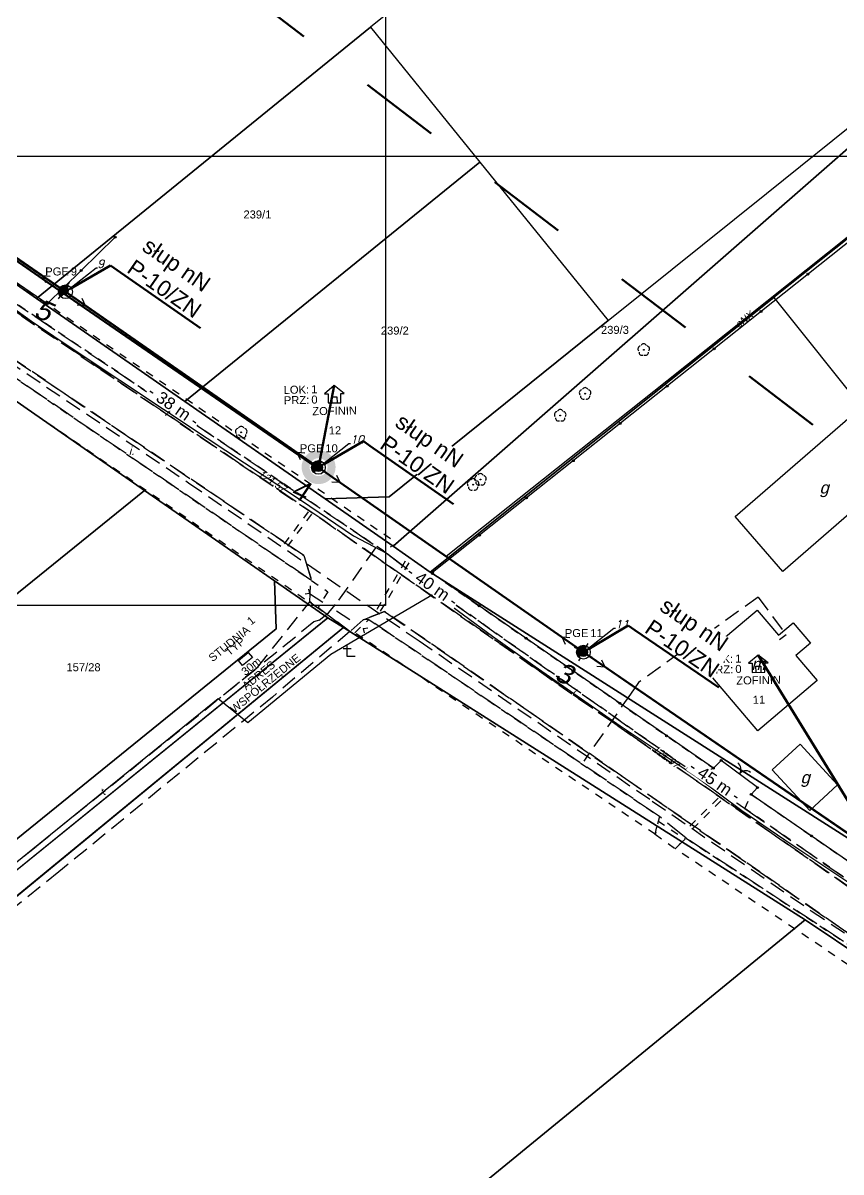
# Model space of a CAD drawing. Header units: metres. Extents: x 7542702 to 7555152, y 5804026 to 5815503.
# Drawn here: x 7544556.9 to 7544659.1, y 5808787.2 to 5808930.8 of the extents above; entities that cross this region are included whole.
import ezdxf
from ezdxf import colors
from ezdxf.entities.mleader import LeaderData, LeaderLine
from ezdxf.enums import TextEntityAlignment as Align
from ezdxf.math import Vec2, Vec3

# ---------------------------------------------------------------- set-up
doc = ezdxf.new("R2010")
doc.units = ezdxf.units.M
for name, pattern in [('4001', [0]), ('4002', [2, 1, -1]), ('4003', [3, 2, -1]), ('4004', [4, 3, -1])]:
    doc.linetypes.add(name, pattern=pattern)
doc.layers.add('!tele', color=30, linetype='Continuous', lineweight=50, plot=False)
for name, color, linetype, lineweight in [('!trafo', 6, '4002', 50), ('_KABEL_ABONENCKI_NAPOWIETRZNY', 104, 'Continuous', 50), ('_MUFA', 202, 'Continuous', 30), ('_numery slupow etap 4 cz. 2', 7, 'Continuous', 40), ('_PA_OPCJONALNE', 1, 'Continuous', 30), ('_SIEC_NAPOWIETRZNA', 5, 'Continuous', 50), ('_SLUP_DZIERZAWIONY_ENERGETYCZNY', 1, 'Continuous', 30), ('_STUDNIA_PROJEKTOWANA', 30, 'Continuous', 30)]:
    doc.layers.add(name, color=color, linetype=linetype, lineweight=lineweight)
for name, color, linetype in [('_INFO_LOKALIZACJA', 7, 'Continuous'), ('_INFO_ZAPAS', 7, 'Continuous'), ('_MM mufy', 3, 'Continuous'), ('_MM opisy', 7, 'Continuous'), ('_MM slupy', 5, 'Continuous'), ('Budynki', 7, 'Continuous'), ('Cmentarze_i_pomniki', 184, 'Continuous'), ('Drogi', 135, 'Continuous'), ('Dzialki', 165, 'Continuous'), ('Ewidencja_drog', 135, 'Continuous'), ('Linie_napowietrzne', 184, 'Continuous'), ('makro-numeracja-punktow', 7, 'Continuous'), ('Ogrodzenia', 184, 'Continuous'), ('Projekty', 252, 'Continuous'), ('Roslinnosc', 104, 'Continuous'), ('Uz_Energia', 1, 'Continuous'), ('Uz_Specjalne', 7, 'Continuous'), ('Uz_Telekomunikacja', 252, 'Continuous'), ('Wody', 184, 'Continuous')]:
    doc.layers.add(name, color=color, linetype=linetype)
doc.layers.add('DIM', color=7, linetype='Continuous', plot=False)
doc.layers.get('_MUFA').off()
doc.styles.add('DYN_DIM', font='arial.ttf')
doc.styles.add('GeodText', font='romans.shx', dxfattribs={"oblique": 14.323945})
doc.styles.get("Standard").update_dxf_attribs({"font": 'arial.ttf'})
doc.dimstyles.new('opis linie', dxfattribs={"dimtxt": 1.5, "dimasz": 0.18, "dimexe": 0.18, "dimexo": 0.0625, "dimgap": 2.5, "dimtad": 4, "dimdec": 0, "dimzin": 0, "dimdsep": 46, "dimtxsty": 'Standard', "dimcen": 0.09, "dimse1": 1, "dimse2": 1, "dimsd1": 1, "dimsd2": 1, "dimclrt": 256, "dimadec": 0, "dimazin": 0, "dimtfac": 1, "dimtdec": 0, "dimtofl": 0, "dimtmove": 0, "dimatfit": 3, "dimfxl": 1, "dimtfill": 1, "dimtolj": 1, "dimtzin": 0, "dimarcsym": 0})
doc.dimstyles.get("Standard").update_dxf_attribs({"dimtxt": 0.18, "dimasz": 0.18, "dimexe": 0.18, "dimexo": 0.0625, "dimgap": 0.09, "dimtad": 0, "dimtih": 1, "dimtoh": 1, "dimdec": 4, "dimzin": 0, "dimdsep": 46, "dimtxsty": 'Standard', "dimcen": 0.09, "dimadec": 0, "dimazin": 0, "dimtfac": 1, "dimtdec": 4, "dimtofl": 0, "dimtmove": 0, "dimatfit": 3, "dimfxl": 1, "dimtolj": 1, "dimtzin": 0, "dimarcsym": 0})

# ---------------------------------------------------------------- blocks, each defined once
blk = doc.blocks.new('1281')
at = {"layer": 'Ogrodzenia', "color": 184, "linetype": 'Continuous'}
for radius in [0.24, 0.16, 0.08]:
    blk.add_circle((0, 0), radius, dxfattribs=at)
blk = doc.blocks.new('1422')
at = {"layer": 'Roslinnosc', "color": 104, "linetype": 'Continuous'}
blk.add_circle((0, 0), 0.1, dxfattribs=at)
for centre, start, end in [((-0.71, 0.23), 102.5, 221.75), ((0, 0.75), 30.19, 149.77), ((0.71, 0.23), 318.3, 77.49), ((-0.44, -0.61), 174.33, 293.45), ((0.44, -0.61), 246.24, 5.74)]:
    blk.add_arc(centre, 0.75, start, end, dxfattribs=at)
blk = doc.blocks.new('2554')
at = {"layer": 'Drogi', "color": 8, "linetype": '4002'}
blk.add_line((0, 0), (0, 1), dxfattribs=at)
blk = doc.blocks.new('1554')
at = {"layer": 'Drogi', "color": 8, "linetype": 'Continuous'}
for p, q in [((-0.75, -0.75), (0, 0)), ((0, 0), (0.75, -0.75))]:
    blk.add_line(p, q, dxfattribs=at)
blk = doc.blocks.new('1371')
at = {"layer": 'Cmentarze_i_pomniki', "color": 184, "linetype": 'Continuous'}
for p, q in [((0, 0), (0, 3)), ((-1, 2), (1, 2)), ((2, 0), (0, 0))]:
    blk.add_line(p, q, dxfattribs=at)
blk = doc.blocks.new('1363')
at = {"layer": 'Linie_napowietrzne', "color": 184, "linetype": 'Continuous'}
for p, q in [((-1.5, 0), (-2.5, 0)), ((0, 1.5), (0, 2.5)), ((1.5, 0), (2.5, 0)), ((0, -1.5), (0, -2.5))]:
    blk.add_line(p, q, dxfattribs=at)
blk.add_circle((0, 0), 0.5, dxfattribs=at)
blk = doc.blocks.new('2283')
at = {"layer": 'Ogrodzenia', "color": 184, "linetype": 'Continuous'}
blk.add_line((0, 0), (0, 1), dxfattribs=at)
blk = doc.blocks.new('1283')
at = {"layer": 'Ogrodzenia', "color": 184, "linetype": 'Continuous'}
for centre, start, end in [((0, 2), 270, 0), ((0, -2), 0, 90)]:
    blk.add_arc(centre, 2, start, end, dxfattribs=at)
blk = doc.blocks.new('1361')
at = {"layer": 'Linie_napowietrzne', "color": 184, "linetype": 'Continuous'}
blk.add_circle((0, 0), 0.5, dxfattribs=at)
blk = doc.blocks.new('1366')
at = {"layer": 'Linie_napowietrzne', "color": 184, "linetype": 'Continuous'}
for p, q in [((0, 1), (0, 11)), ((-1, 4.8), (0, 6.5)), ((1, 4.8), (0, 6.5))]:
    blk.add_line(p, q, dxfattribs=at)
blk = doc.blocks.new('1756')
at = {"layer": 'Uz_Telekomunikacja', "color": 220, "linetype": 'Continuous'}
for radius in [0.16, 0.08]:
    blk.add_circle((0, 0), radius, dxfattribs=at)
blk = doc.blocks.new('ADRES')
for points in [[(0.79, -2.15), (0.79, -2.15), (0.79, -0.99), (1.24, -0.99), (0, 0), (-1.24, -0.99), (-0.79, -0.99), (-0.79, -2.15), (0.79, -2.15), (0.79, -2.15)], [(-0.31, -2.15), (-0.31, -1.4), (0.31, -1.4), (0.31, -2.15)]]:
    blk.add_lwpolyline(points)
at = {"color": 212, "insert": (-3.15, -0.43), "char_height": 1, "width": 1e-16, "attachment_point": 6}
blk.add_mtext('LOK:  ', dxfattribs=at)
at = {"color": 4, "insert": (-3.15, -1.72), "char_height": 1, "width": 1e-16, "attachment_point": 6}
blk.add_mtext('PRZ: ', dxfattribs=at)
at = {"color": 7}
for tag, flags, p in [('ID_OBSZARU', 13, (29.07, 23.06)), ('WOJEWODZTWO', 13, (23.29, 19.95)), ('POWIAT', 13, (29.07, 18.51)), ('GMINA', 13, (29.07, 16.8)), ('TERC', 13, (29.07, 15.22)), ('SIMC', 13, (29.07, 13.42)), ('ULIC', 13, (29.07, 11.76)), ('SZEROKOSC_GEOGRAFICZNA', 13, (18.71, 10.18)), ('DLUGOSC_GEOGRAFICZNA', 13, (29.07, 8.25)), ('KATEGORIA_STAWKI_JEDNOSTKOWEJ_100', 13, (29.07, 4.77)), ('KWOTA_STAWKI_JEDNOSTKOWEJ_100', 13, (29.07, 2.89)), ('DOFINANSOWANIE_95', 13, (29.07, 0.87)), ('MIEJSCOWOSC', 12, (0, -3.65)), ('ULICA', 12, (0, -4.88)), ('NR_PORZADKOWY', 12, (0, -6.09))]:
    blk.add_attdef(tag, text='', height=1, dxfattribs=dict(at, flags=flags)).set_placement(p, align=Align.CENTER)
at = {"color": 1}
for tag, flags, p in [('ID_PA', 5, (29.07, 21.57)), ('RODZAJ_OBIEKTU', 5, (29.07, 6.63)), ('ZAPAS', 13, (29.07, -2.62))]:
    blk.add_attdef(tag, text='', height=1, dxfattribs=dict(at, flags=flags)).set_placement(p, align=Align.CENTER)
at = {"color": 212, "flags": 12}
blk.add_attdef('LICZBA_LOKALI', text='', height=1, dxfattribs=at).set_placement((-2.88, -0.43), align=Align.MIDDLE_LEFT)
at = {"color": 150, "flags": 12}
for tag, p in [('MUFA', (1.78, -0.93)), ('NUMER_WLOKNA', (1.86, -2.2))]:
    blk.add_attdef(tag, p, '', height=1, dxfattribs=at)
at = {"color": 7, "style": 'DYN_DIM', "flags": 13}
blk.add_attdef('ODC_FUNKCJONALNY', text='', height=1, dxfattribs=at).set_placement((29.07, -1.01), align=Align.CENTER)
at = {"color": 4, "flags": 12}
blk.add_attdef('LICZBA_SED_W_DANYM_PA', text='', height=1, dxfattribs=at).set_placement((-2.88, -1.72), align=Align.MIDDLE_LEFT)
blk = doc.blocks.new('SLUP_DZIERZAWIONY')
h = blk.add_hatch(color=256)
h.dxf.hatch_style = 1
h.paths.add_polyline_path([(0.53, 0, 1), (-0.53, 0, 1)])
at = {"lineweight": 30}
blk.add_circle((0, 0), 0.527, dxfattribs=at)
at = {"color": 7, "style": 'DYN_DIM', "flags": 13}
blk.add_attdef('ODC_FUNKCJONALNY', text='', height=1, dxfattribs=at).set_placement((0.36, 3.33), align=Align.CENTER)
at = {"color": 7, "flags": 12}
blk.add_attdef('WLASCICIEL', text='', height=1, dxfattribs=at).set_placement((0.63, 1.89), align=Align.RIGHT)
blk.add_attdef('SLUP_NUMER', (0.87, 1.89), '', height=1, dxfattribs=at)
blk.add_attdef('TYP', text='', height=1, dxfattribs=at).set_placement((0, -2.82), align=Align.CENTER)
blk = doc.blocks.new('STUDNIA_PROJEKTOWANA')
at = {"layer": '_STUDNIA_PROJEKTOWANA'}
blk.add_lwpolyline([(-0.8, -0.4), (-0.8, 0.4), (0.8, 0.4), (0.8, -0.4)], close=True, dxfattribs=at)
at = {"layer": '_STUDNIA_PROJEKTOWANA', "style": 'DYN_DIM'}
blk.add_text('STUDNIA', height=1, dxfattribs=at).set_placement((-3.45, 2.25))
for tag, flags, p in [('ODC_FUNKCJONALNY', 13, (0, 3.75)), ('TYP', 12, (0, 0.98)), ('DLUGOSC_ZAPASU', 12, (0, -1.68)), ('ADRES', 12, (0, -3.33)), ('WSPOLRZEDNE', 12, (0, -4.65))]:
    blk.add_attdef(tag, text='', height=1, dxfattribs=dict(at, flags=flags)).set_placement(p, align=Align.CENTER)
at = {"layer": '_STUDNIA_PROJEKTOWANA', "style": 'DYN_DIM', "flags": 12}
blk.add_attdef('NUMER', (3.17, 2.25), '', height=1, dxfattribs=at)
blk = doc.blocks.new('MUFA_II')
at = {"layer": '_MM mufy'}
h = blk.add_hatch(color=256, dxfattribs=at)
h.dxf.hatch_style = 1
h.paths.add_polyline_path([(2.15, 0.12, 1), (-2.1, -0.05, 1)])
h.paths.add_polyline_path([(-1.1, -0.01, -1), (1.15, 0.08, -1)], flags=16)
h.paths.add_polyline_path([(-0.83, 0, -1), (0.88, 0.07, -1)], flags=0)
blk = doc.blocks.new('ZN')
at = {"layer": '_MM slupy', "transparency": 33554687}
h = blk.add_hatch(color=256, dxfattribs=at)
h.dxf.hatch_style = 1
h.paths.add_polyline_path([(0, -0.86), (0, 0.86, 1)])
at = {"layer": '_MM slupy'}
blk.add_circle((0, 0), 0.857, dxfattribs=at)
blk = doc.blocks.new('*D277')
at = {"layer": 'Defpoints', "color": 0}
for p in [(7544529.27, 5808919.81), (7544561.74, 5808896.61), (7544562.17, 5808897.23)]:
    blk.add_point(p, dxfattribs=at)
at = {"layer": 'DIM', "insert": (7544543.44, 5808905.21), "char_height": 1.5, "attachment_point": 5, "rotation": 325.5318, "bg_fill": 3, "box_fill_scale": 1.1, "bg_fill_color": 9, "bg_fill_true_color": 13158600, "bg_fill_transparency": 0}
blk.add_mtext('\\A1;- 40 m -', dxfattribs=at)
blk = doc.blocks.new('*D278')
at = {"layer": 'Defpoints', "color": 0}
for p in [(7544562.17, 5808897.23), (7544593.79, 5808875.27), (7544593.36, 5808874.65)]:
    blk.add_point(p, dxfattribs=at)
at = {"layer": 'DIM', "insert": (7544575.69, 5808882.95), "char_height": 1.5, "attachment_point": 5, "rotation": 325.2253, "bg_fill": 3, "box_fill_scale": 1.1, "bg_fill_color": 9, "bg_fill_true_color": 13158600, "bg_fill_transparency": 0}
blk.add_mtext('\\A1;- 38 m -', dxfattribs=at)
blk = doc.blocks.new('*D279')
at = {"layer": 'Defpoints', "color": 0}
for p in [(7544593.79, 5808875.27), (7544626.92, 5808852.18), (7544626.49, 5808851.56)]:
    blk.add_point(p, dxfattribs=at)
at = {"layer": 'DIM', "insert": (7544608.06, 5808860.43), "char_height": 1.5, "attachment_point": 5, "rotation": 325.1254, "bg_fill": 3, "box_fill_scale": 1.1, "bg_fill_color": 9, "bg_fill_true_color": 13158600, "bg_fill_transparency": 0}
blk.add_mtext('\\A1;- 40 m -', dxfattribs=at)
blk = doc.blocks.new('*D280')
at = {"layer": 'Defpoints', "color": 0}
for p in [(7544626.92, 5808852.18), (7544663.93, 5808825.96), (7544664.36, 5808826.58)]:
    blk.add_point(p, dxfattribs=at)
at = {"layer": 'DIM', "insert": (7544643.37, 5808836.07), "char_height": 1.5, "attachment_point": 5, "rotation": 325.6322, "bg_fill": 3, "box_fill_scale": 1.1, "bg_fill_color": 9, "bg_fill_true_color": 13158600, "bg_fill_transparency": 0}
blk.add_mtext('\\A1;- 45 m -', dxfattribs=at)
blk = doc.blocks.new('q')
at = {"layer": '_MM slupy'}
blk.add_blockref('ZN', (0, 0), dxfattribs=at)
at = {"layer": '_MM opisy'}
ml = blk.add_multileader_mtext('Standard', dxfattribs=at)
ml.set_content('\\pxql;słup nN\\PP-10/ZN', color=256)
ml.set_leader_properties()
ml.build(insert=Vec2(0, 0))
ml.multileader.update_dxf_attribs({"has_text_frame": 1, "text_left_attachment_type": 5, "text_right_attachment_type": 5, "dogleg_length": 1, "arrow_head_size": 1})
ctx = ml.context
ctx.base_point, ctx.char_height, ctx.arrow_head_size, ctx.landing_gap_size, ctx.plane_origin = Vec3(3.75, 5.9), 2, 1, 1, Vec3(1.72, -1.42)
ctx.left_attachment, ctx.right_attachment = 5, 5
notes = []
notes.append((ctx, [(0, (1, 1, 0), (2.75, 5.9), (1, 0), 1, [(0, [(0, 0), (2.75, 5.9)], 0, [])])]))
ctx.mtext.insert, ctx.mtext.flow_direction = Vec3(4.75, 11.7), 5
ctx.mtext.has_bg_fill, ctx.mtext.bg_color, ctx.mtext.bg_scale_factor, ctx.mtext.bg_transparency, ctx.mtext.use_window_bg_color = 1, -1023410175, 1, 0, 1
for ctx, leaders in notes:
    for number, flags, end, landing, length, lines in leaders:
        leader = LeaderData()
        leader.index, (leader.has_last_leader_line, leader.has_dogleg_vector, leader.attachment_direction) = number, flags
        leader.last_leader_point, leader.dogleg_vector, leader.dogleg_length = Vec3(end), Vec3(landing), length
        for number, points, colour, breaks in lines:
            line = LeaderLine()
            line.index, line.vertices, line.color, line.breaks = number, Vec3.list(points), colors.encode_raw_color(colour), breaks
            leader.lines.append(line)
        ctx.leaders.append(leader)

msp = doc.modelspace()

# ---------------------------------------------------------------- linework, layer by layer
at = {"layer": '!tele'}
msp.add_lwpolyline([(7544290.26, 5809066.23), (7544324.19, 5809046.9), (7544360.07, 5809018.25), (7544402.52, 5808988.92), (7544444.31, 5808960.01), (7544469.84, 5808960.99), (7544498.83, 5808940.98), (7544529.27, 5808919.81), (7544562.17, 5808897.23), (7544593.79, 5808875.27), (7544626.92, 5808852.18), (7544664.36, 5808826.58), (7544700.65, 5808801.96), (7544742.64, 5808774.19), (7544778.25, 5808750.65), (7544807.78, 5808723.68), (7544835.19, 5808698.42), (7544866.19, 5808670.23), (7544897.42, 5808639.87), (7544931.15, 5808608.46), (7544963.76, 5808579.39), (7544988.36, 5808557.86)], dxfattribs=at)
at = {"layer": '!trafo', "ltscale": 10}
msp.add_lwpolyline([(7544322.76, 5809134.51), (7544224.4, 5809031.13), (7545058.88, 5808420.59), (7545132.63, 5808516.69)], close=True, dxfattribs=at)
at = {"layer": '_KABEL_ABONENCKI_NAPOWIETRZNY'}
for points in [[(7544595.77, 5808885.49), (7544593.79, 5808875.27), (7544593.38, 5808875.38), (7544561.9, 5808897.05), (7544529.53, 5808919.44), (7544529.48, 5808919.79)], [(7544648.78, 5808851.82), (7544664.38, 5808826.54)]]:
    msp.add_lwpolyline(points, dxfattribs=at)
at = {"layer": '_SIEC_NAPOWIETRZNA', "elevation": 122.55}
msp.add_lwpolyline([(7544701.06, 5808801.68), (7544664.38, 5808826.54), (7544626.92, 5808852.18), (7544593.79, 5808875.27), (7544561.96, 5808897.37), (7544529.48, 5808919.79), (7544499.04, 5808940.84), (7544469.59, 5808960.98), (7544444.31, 5808960.01), (7544402.52, 5808988.92)], dxfattribs=at)
at = {"layer": 'Budynki', "color": 7, "linetype": '4001'}
for points in [[(7544645.89, 5808869.14, 0), (7544662.14, 5808883.23, 0), (7544668.09, 5808876.36, 0), (7544651.85, 5808862.27, 0), (7544645.89, 5808869.14, 0)], [(7544648.75, 5808842.34, 0), (7544641.23, 5808851.19, 0), (7544648.65, 5808857.45, 0), (7544651.32, 5808854.3, 0), (7544653.15, 5808855.85, 0), (7544655.31, 5808853.31, 0), (7544653.48, 5808851.76, 0), (7544656.14, 5808848.62, 0), (7544648.75, 5808842.34, 0)], [(7544658.71, 5808835.61, 0), (7544655.23, 5808832.4, 0), (7544650.54, 5808837.48, 0), (7544654.02, 5808840.69, 0), (7544658.71, 5808835.61, 0)]]:
    msp.add_polyline3d(points, dxfattribs=at)
at = {"layer": 'Drogi', "color": 8, "linetype": '4003'}
for p, q in [((7544534.3, 5808909.37, 122.44), (7544594.33, 5808868.71, 122.75)), ((7544591.96, 5808864.28, 122.8), (7544548.74, 5808893.5, 122.34)), ((7544594.33, 5808868.71, 122.75), (7544664.21, 5808819.97, 122.87)), ((7544592.86, 5808861.48, 122.7), (7544591.96, 5808864.28, 122.8)), ((7544592.71, 5808858.49, 122.6), (7544592.86, 5808861.48, 122.7)), ((7544586.19, 5808850.27, 122.6), (7544592.71, 5808858.49, 122.6)), ((7544592.71, 5808858.49, 122.6), (7544597.73, 5808854.77, 122.68)), ((7544597.73, 5808854.77, 122.68), (7544592.71, 5808858.49, 122.6)), ((7544599.37, 5808856.22, 122.73), (7544597.73, 5808854.77, 122.68)), ((7544602.07, 5808857.28, 122.72), (7544599.37, 5808856.22, 122.73)), ((7544661.31, 5808816.16, 122.88), (7544602.07, 5808857.28, 122.72)), ((7544597.73, 5808854.77, 122.68), (7544588.04, 5808846.57, 122.52)), ((7544558.59, 5808827.99, 122.68), (7544586.19, 5808850.27, 122.6)), ((7544588.04, 5808846.57, 122.52), (7544561.35, 5808824.73, 122.61)), ((7544512.52, 5808790.92, 122.94), (7544558.59, 5808827.99, 122.68)), ((7544561.35, 5808824.73, 122.61), (7544515.27, 5808787.67, 122.91))]:
    msp.add_line(p, q, dxfattribs=at)
at = {"layer": 'Drogi', "color": 8, "linetype": '4002'}
msp.add_polyline3d([(7544635.91, 5808829.38, 122.59), (7544636.22, 5808831.1, 122.64), (7544639.64, 5808828.81, 122.67), (7544638.31, 5808827.63, 122.61), (7544635.91, 5808829.38, 122.59)], dxfattribs=at)
at = {"layer": 'Dzialki'}
for p, q in [((7544620.02, 5808946.26), (7544600.31, 5808930.27)), ((7544603.14, 5808865.42), (7544695.79, 5808946.44)), ((7544695.79, 5808946.44), (7544603.14, 5808865.42)), ((7544649.83, 5808909.51), (7544677.76, 5808931.96)), ((7544600.31, 5808930.27), (7544558.53, 5808896.39)), ((7544558.53, 5808896.39), (7544600.31, 5808930.27)), ((7544600.31, 5808930.27), (7544613.99, 5808913.4)), ((7544558.53, 5808896.39), (7544513.14, 5808927.97)), ((7544513.14, 5808927.97), (7544558.53, 5808896.39)), ((7544613.99, 5808913.4), (7544577.11, 5808883.49)), ((7544577.11, 5808883.49), (7544613.99, 5808913.4)), ((7544613.99, 5808913.4), (7544630.04, 5808893.61)), ((7544630.04, 5808893.61), (7544649.83, 5808909.51)), ((7544666.19, 5808908.83), (7544650.75, 5808896.49)), ((7544558.53, 5808896.39), (7544577.11, 5808883.49)), ((7544577.11, 5808883.49), (7544558.53, 5808896.39)), ((7544650.75, 5808896.49), (7544607.78, 5808862.16)), ((7544607.78, 5808862.16), (7544650.75, 5808896.49)), ((7544650.75, 5808896.49), (7544665.73, 5808877.74)), ((7544630.04, 5808893.61), (7544602.64, 5808871.6)), ((7544602.64, 5808871.6), (7544630.04, 5808893.61)), ((7544572.06, 5808872.39), (7544548.81, 5808888.53)), ((7544548.81, 5808888.53), (7544572.06, 5808872.39)), ((7544577.11, 5808883.49), (7544594.63, 5808871.33)), ((7544594.63, 5808871.33), (7544577.11, 5808883.49)), ((7544540.37, 5808846.76), (7544572.06, 5808872.39)), ((7544572.06, 5808872.39), (7544540.37, 5808846.76)), ((7544588.31, 5808861.11), (7544572.06, 5808872.39)), ((7544572.06, 5808872.39), (7544588.31, 5808861.11)), ((7544602.64, 5808871.6), (7544594.63, 5808871.33)), ((7544594.63, 5808871.33), (7544602.64, 5808871.6)), ((7544594.63, 5808871.33), (7544603.14, 5808865.42)), ((7544603.14, 5808865.42), (7544594.63, 5808871.33)), ((7544603.14, 5808865.42), (7544607.78, 5808862.16)), ((7544607.78, 5808862.16), (7544603.14, 5808865.42)), ((7544607.78, 5808862.16), (7544664.05, 5808826.33)), ((7544664.05, 5808826.33), (7544607.78, 5808862.16)), ((7544594.98, 5808856.48), (7544588.31, 5808861.11)), ((7544588.31, 5808861.11), (7544588.52, 5808855.11)), ((7544588.52, 5808855.11), (7544588.31, 5808861.11)), ((7544588.31, 5808861.11), (7544594.98, 5808856.48)), ((7544402.81, 5808700.85), (7544594.98, 5808856.48)), ((7544402.81, 5808700.85), (7544594.98, 5808856.48)), ((7544594.98, 5808856.48), (7544402.81, 5808700.85)), ((7544594.98, 5808856.48), (7544596.93, 5808855.25)), ((7544594.98, 5808856.48), (7544596.93, 5808855.25)), ((7544596.93, 5808855.25), (7544594.98, 5808856.48)), ((7544596.93, 5808855.25), (7544468.97, 5808750.19)), ((7544468.97, 5808750.19), (7544596.93, 5808855.25)), ((7544596.93, 5808855.25), (7544468.97, 5808750.19)), ((7544588.52, 5808855.11), (7544555.33, 5808828.22)), ((7544555.33, 5808828.22), (7544588.52, 5808855.11)), ((7544596.93, 5808855.25), (7544654.65, 5808818.75)), ((7544654.65, 5808818.75), (7544596.93, 5808855.25)), ((7544481.92, 5808677.5), (7544654.65, 5808818.75)), ((7544654.65, 5808818.75), (7544481.92, 5808677.5)), ((7544654.65, 5808818.75), (7544680.88, 5808801.13)), ((7544680.88, 5808801.13), (7544654.65, 5808818.75))]:
    msp.add_line(p, q, dxfattribs=at)
at = {"layer": 'Ewidencja_drog', "color": 8, "linetype": '4004'}
for points in [[(7544976.46, 5808560.56, 123.43), (7544945.46, 5808588.4, 0), (7544907.67, 5808622.93, 123.05), (7544840.38, 5808685.27, 122.97), (7544782.64, 5808738.25, 122.78), (7544771.87, 5808746.83, 122.77), (7544745.61, 5808765.94, 122.91), (7544703.96, 5808793.78, 123.01), (7544664.21, 5808819.97, 122.87), (7544594.33, 5808868.71, 122.75), (7544554.54, 5808895.68, 0), (7544555.01, 5808896.39, 0), (7544601.93, 5808864.83, 0), (7544607.17, 5808860.78, 0), (7544641.3, 5808836.68, 0), (7544647.11, 5808832.66, 0), (7544669.18, 5808817.32, 0), (7544677.79, 5808811.94, 0), (7544710.02, 5808790.51, 0), (7544716.95, 5808785.79, 0), (7544739.24, 5808771.4, 0)], [(7544547.94, 5808892.25, 0), (7544548.74, 5808893.5, 122.34), (7544591.96, 5808864.28, 122.8), (7544592.86, 5808861.48, 122.7), (7544592.85, 5808861.19, 0), (7544550, 5808890.49, 0), (7544547.94, 5808892.25, 0)], [(7544599.37, 5808856.22, 122.73), (7544602.07, 5808857.28, 122.72), (7544661.31, 5808816.16, 122.88), (7544701.36, 5808789.73, 123), (7544742.61, 5808762.21, 122.91), (7544769.04, 5808743.12, 122.74), (7544779.59, 5808734.53, 122.7), (7544837.57, 5808681.45, 123.06), (7544905.05, 5808619.5, 123.03), (7544942.75, 5808584.77, 0), (7544973.53, 5808557.24, 123.43)], [(7544999.85, 5808531.99, 0), (7544963, 5808564.19, 0), (7544959.84, 5808566.96, 0), (7544954.66, 5808571.74, 0), (7544941.27, 5808583.46, 0), (7544899.98, 5808620.35, 0), (7544852.64, 5808664.59, 0), (7544849.75, 5808667.12, 0), (7544824.78, 5808690.11, 0), (7544771.85, 5808738.6, 0), (7544766, 5808743.42, 0), (7544709.98, 5808782.7, 0), (7544707.56, 5808784.28, 0), (7544683.94, 5808799.81, 0), (7544679.52, 5808802.88, 0), (7544639.77, 5808828.92, 0), (7544636.44, 5808831.64, 0), (7544600.08, 5808856.27, 0), (7544599.37, 5808856.22, 122.73)]]:
    msp.add_polyline3d(points, dxfattribs=at)
at = {"layer": 'Ogrodzenia', "color": 184, "linetype": '4001'}
for p, q in [((7544666.73, 5808908.73, 123.64), (7544608.07, 5808862.13, 122.44)), ((7544568.37, 5808904.04), (7544559.87, 5808895.71)), ((7544559.87, 5808895.71), (7544555.74, 5808898.55)), ((7544608.05, 5808862.02), (7544608.07, 5808862.13, 122.44)), ((7544643.17, 5808837.68), (7544608.05, 5808862.02)), ((7544644.14, 5808838.66), (7544643.17, 5808837.68)), ((7544647.91, 5808834.41), (7544648.7, 5808835.25)), ((7544663, 5808824), (7544647.91, 5808834.41))]:
    msp.add_line(p, q, dxfattribs=at)
at = {"layer": 'Projekty', "linetype": '4003'}
for p, q in [((7544544.89, 5808895.38), (7544577.56, 5808873.35)), ((7544577.56, 5808873.35), (7544606.37, 5808853.61)), ((7544600.92, 5808865.23), (7544595.91, 5808858.12)), ((7544648.78, 5808859.04), (7544633.83, 5808848.41)), ((7544648.78, 5808859.04), (7544652.28, 5808854.33)), ((7544595.07, 5808857.09), (7544595.91, 5808858.12)), ((7544593.89, 5808856.16), (7544593.24, 5808855.96)), ((7544593.89, 5808856.16), (7544595.07, 5808857.09)), ((7544593.24, 5808855.96), (7544581.36, 5808846.35)), ((7544606.37, 5808853.61), (7544635.53, 5808833.58)), ((7544652.28, 5808854.33), (7544651.46, 5808853.73)), ((7544633.83, 5808848.41), (7544632.81, 5808846.95)), ((7544632.81, 5808846.95), (7544626.96, 5808838.56)), ((7544635.53, 5808833.58), (7544655.42, 5808819.87)), ((7544655.42, 5808819.87), (7544677.84, 5808804.93))]:
    msp.add_line(p, q, dxfattribs=at)
at = {"layer": 'Uz_Energia', "color": 1, "linetype": '4001'}
for p, q in [((7544683.34, 5808922.66, 121.85), (7544637.34, 5808886.04, 122.25)), ((7544637.34, 5808886.04, 122.25), (7544609.75, 5808864.13, 122.46))]:
    msp.add_line(p, q, dxfattribs=at)
at = {"layer": 'Uz_Specjalne', "color": 7, "linetype": '4002'}
for p, q in [((7544589.55, 5808865.72, 121.27), (7544592.94, 5808870.22, 121.27)), ((7544589.95, 5808865.42, 121.27), (7544593.34, 5808869.92, 121.27)), ((7544601.13, 5808857.57, 121.13), (7544605.08, 5808864.24, 120.79)), ((7544601.57, 5808857.31, 121.13), (7544605.5, 5808863.98, 120.79)), ((7544640.21, 5808830.45, 121.27), (7544644.28, 5808834.43, 121.17)), ((7544640.55, 5808830.09, 121.27), (7544644.62, 5808834.07, 121.17))]:
    msp.add_line(p, q, dxfattribs=at)
at = {"layer": 'Uz_Telekomunikacja', "linetype": '4001'}
for p, q in [((7544554.32, 5808896.13, 121.75), (7544557.92, 5808893.56, 121.64)), ((7544557.92, 5808893.56, 121.64), (7544563.51, 5808889.78, 121.75)), ((7544563.51, 5808889.78, 121.75), (7544579.9, 5808878.93, 121.83)), ((7544579.9, 5808878.93, 121.83), (7544591.66, 5808871.15, 121.86)), ((7544591.66, 5808871.15, 121.86), (7544598.16, 5808866.72, 121.76)), ((7544598.16, 5808866.72, 121.76), (7544602.38, 5808864.52, 121.52)), ((7544602.38, 5808864.52, 121.52), (7544607.32, 5808860.78, 121.52)), ((7544607.32, 5808860.78, 121.52), (7544608.32, 5808859.52, 121.7)), ((7544595.34, 5808851.94, 121.68), (7544608.34, 5808859.57, 121.69)), ((7544608.32, 5808859.52, 121.7), (7544615.57, 5808854.19, 121.72)), ((7544615.57, 5808854.19, 121.72), (7544620.91, 5808850.4, 121.88)), ((7544584.95, 5808843.38, 121.57), (7544595.34, 5808851.94, 121.68)), ((7544620.91, 5808850.4, 121.88), (7544631.53, 5808842.99, 121.94)), ((7544526.57, 5808802.04, 121.99), (7544581.25, 5808846.39, 121.73)), ((7544581.25, 5808846.39, 121.73), (7544584.95, 5808843.38, 121.57)), ((7544631.53, 5808842.99, 121.94), (7544641.13, 5808836.54, 121.87)), ((7544641.13, 5808836.54, 121.87), (7544646.74, 5808832.39, 121.92)), ((7544646.74, 5808832.39, 121.92), (7544652.12, 5808828.72, 121.91)), ((7544652.12, 5808828.72, 121.91), (7544667.26, 5808818.59, 121.86))]:
    msp.add_line(p, q, dxfattribs=at)
at = {"layer": 'Wody', "color": 184, "linetype": '4002'}
for points in [[(7544601.93, 5808864.83, 0), (7544555.01, 5808896.39, 0), (7544555.74, 5808898.55, 0), (7544603.64, 5808865.82, 0), (7544601.93, 5808864.83, 0)], [(7544593.71, 5808857.69, 0), (7544548.93, 5808888.36, 0), (7544550, 5808890.49, 0), (7544594.97, 5808859.74, 0), (7544593.71, 5808857.69, 0)], [(7544641.3, 5808836.68, 0), (7544607.17, 5808860.78, 0), (7544608.05, 5808862.02, 0), (7544643.17, 5808837.68, 0), (7544641.3, 5808836.68, 0)], [(7544635.9, 5808829.43, 0), (7544598.34, 5808854.61, 0), (7544600.08, 5808856.27, 0), (7544636.44, 5808831.64, 0), (7544635.9, 5808829.43, 0)], [(7544669.18, 5808817.32, 0), (7544647.11, 5808832.66, 0), (7544647.91, 5808834.41, 0), (7544663, 5808824, 0), (7544671.66, 5808818.17, 0), (7544669.18, 5808817.32, 0)], [(7544678.31, 5808800.86, 0), (7544638.4, 5808827.62, 0), (7544639.77, 5808828.92, 0), (7544679.52, 5808802.88, 0), (7544678.31, 5808800.86, 0)]]:
    msp.add_polyline3d(points, dxfattribs=at)

# ---------------------------------------------------------------- block references
at = {"layer": '_MUFA'}
msp.add_blockref('MUFA_II', (7544593.79, 5808875.27, 122.55), dxfattribs=at)
at = {"layer": '_PA_OPCJONALNE'}
ref = msp.add_blockref('ADRES', (7544595.77, 5808885.49), dxfattribs=dict(at, rotation=1))
ref.add_attrib('MIEJSCOWOSC', 'ZOFININ', dxfattribs={"layer": '0', "color": 7, "height": 1, "rotation": 1, "flags": 12}).set_placement((7544595.83, 5808881.84), align=Align.CENTER)
ref.add_attrib('NR_PORZADKOWY', '12', dxfattribs={"layer": '0', "color": 7, "height": 1, "rotation": 1, "flags": 12}).set_placement((7544595.87, 5808879.4), align=Align.CENTER)
ref.add_attrib('LICZBA_LOKALI', '1', (7544592.9, 5808884.53), dxfattribs={"layer": '0', "color": 212, "height": 1, "rotation": 1, "flags": 12})
ref.add_attrib('LICZBA_SED_W_DANYM_PA', '0', (7544592.92, 5808883.24), dxfattribs={"layer": '0', "color": 4, "height": 1, "rotation": 1, "flags": 12})
ref = msp.add_blockref('ADRES', (7544648.78, 5808851.82), dxfattribs=dict(at, rotation=1))
ref.add_attrib('MIEJSCOWOSC', 'ZOFININ', dxfattribs={"layer": '0', "color": 7, "height": 1, "rotation": 1, "flags": 12}).set_placement((7544648.84, 5808848.18), align=Align.CENTER)
ref.add_attrib('NR_PORZADKOWY', '11', dxfattribs={"layer": '0', "color": 7, "height": 1, "rotation": 1, "flags": 12}).set_placement((7544648.88, 5808845.74), align=Align.CENTER)
ref.add_attrib('LICZBA_LOKALI', '1', (7544645.91, 5808850.87), dxfattribs={"layer": '0', "color": 212, "height": 1, "rotation": 1, "flags": 12})
ref.add_attrib('LICZBA_SED_W_DANYM_PA', '0', (7544645.93, 5808849.58), dxfattribs={"layer": '0', "color": 4, "height": 1, "rotation": 1, "flags": 12})
at = {"layer": '_SLUP_DZIERZAWIONY_ENERGETYCZNY'}
for p, values in [((7544561.96, 5808897.37), {'WLASCICIEL': 'PGE', 'SLUP_NUMER': '9'}), ((7544593.79, 5808875.27), {'WLASCICIEL': 'PGE', 'SLUP_NUMER': '10'}), ((7544626.92, 5808852.18), {'WLASCICIEL': 'PGE', 'SLUP_NUMER': '11'})]:
    msp.add_blockref('SLUP_DZIERZAWIONY', p, dxfattribs=at).add_auto_attribs(values)
at = {"layer": '_STUDNIA_PROJEKTOWANA'}
ref = msp.add_blockref('STUDNIA_PROJEKTOWANA', (7544584.66, 5808851.34), dxfattribs=dict(at, rotation=39.01383055165465))
ref.add_attrib('TYP', 'TYP', dxfattribs={"layer": '0', "color": 30, "height": 1, "rotation": 39.0138, "style": 'DYN_DIM', "flags": 12}).set_placement((7544583.7, 5808852.52), align=Align.CENTER)
ref.add_attrib('NUMER', '1', (7544585.37, 5808855.5), dxfattribs={"layer": '0', "color": 30, "height": 1, "rotation": 39.0138, "style": 'DYN_DIM', "flags": 12})
ref.add_attrib('DLUGOSC_ZAPASU', '30m', dxfattribs={"layer": '_INFO_ZAPAS', "color": 30, "height": 1, "rotation": 39.0138, "style": 'DYN_DIM', "flags": 12}).set_placement((7544585.71, 5808850.04), align=Align.CENTER)
ref.add_attrib('ADRES', 'ADRES', dxfattribs={"layer": '_INFO_LOKALIZACJA', "color": 30, "height": 1, "rotation": 39.0138, "style": 'DYN_DIM', "flags": 12}).set_placement((7544586.63, 5808848.91), align=Align.CENTER)
ref.add_attrib('WSPOLRZEDNE', 'WSPÓŁRZĘDNE', dxfattribs={"layer": '_INFO_LOKALIZACJA', "color": 30, "height": 1, "rotation": 39.0138, "style": 'DYN_DIM', "flags": 12}).set_placement((7544587.46, 5808847.89), align=Align.CENTER)
at = {"layer": 'Cmentarze_i_pomniki', "color": 184, "xscale": 0.5, "yscale": 0.5, "zscale": 0.5}
msp.add_blockref('1371', (7544597.37, 5808851.64, 123.01), dxfattribs=at)
at = {"layer": 'Drogi', "color": 8, "xscale": 0.4999999999999998, "yscale": 0.4999999999999998, "zscale": 0.4999999999999998}
for p, rotation in [((7544592.66, 5808859.52), 237.077241), ((7544599.44, 5808855.13), 57.07724100000001)]:
    msp.add_blockref('1554', p, dxfattribs=dict(at, rotation=rotation))
at = {"layer": 'Drogi', "color": 8, "xscale": 0.4999999999999998, "yscale": 8.077159, "rotation": 237.077241}
msp.add_blockref('2554', (7544592.66, 5808859.52, 122.41), dxfattribs=at)
at = {"layer": 'Linie_napowietrzne', "color": 184, "xscale": 0.5, "yscale": 0.5, "zscale": 0.5}
for name, p, rotation in [('1366', (7544561.96, 5808897.37), 55.38380899999999), ('1366', (7544561.96, 5808897.37), 55.38380899999999), ('1363', (7544561.96, 5808897.37), 55.36132800000001), ('1363', (7544561.96, 5808897.37), 55.36132800000001), ('1361', (7544561.96, 5808897.37), 55.22722900000002), ('1361', (7544561.96, 5808897.37), 55.38380899999999), ('1361', (7544561.96, 5808897.37), 55.22722900000002), ('1361', (7544561.96, 5808897.37), 55.38380899999999), ('1366', (7544561.96, 5808897.37), 235.227229), ('1366', (7544561.96, 5808897.37), 235.227229), ('1366', (7544593.79, 5808875.27), 55.22722900000002), ('1366', (7544593.79, 5808875.27), 55.22722900000002), ('1361', (7544593.79, 5808875.27), 55.12537700000001), ('1361', (7544593.79, 5808875.27), 55.22722900000002), ('1361', (7544593.79, 5808875.27), 55.12537700000001), ('1361', (7544593.79, 5808875.27), 55.22722900000002), ('1366', (7544593.79, 5808875.27), 235.125377), ('1366', (7544593.79, 5808875.27), 235.125377), ('1366', (7544626.92, 5808852.18), 55.12537700000001), ('1366', (7544626.92, 5808852.18), 55.12537700000001), ('1363', (7544626.92, 5808852.18), 241.0818729999999), ('1363', (7544626.92, 5808852.18), 241.0818729999999), ('1361', (7544626.92, 5808852.18), 55.60978699999998), ('1361', (7544626.92, 5808852.18), 55.12537700000001), ('1361', (7544626.92, 5808852.18), 55.60978699999998), ('1361', (7544626.92, 5808852.18), 55.12537700000001), ('1366', (7544626.92, 5808852.18), 235.609787), ('1366', (7544626.92, 5808852.18), 235.609787)]:
    msp.add_blockref(name, p, dxfattribs=dict(at, rotation=rotation))
for p in [(7544561.96, 5808897.37), (7544561.96, 5808897.37), (7544593.79, 5808875.27), (7544593.79, 5808875.27), (7544626.92, 5808852.18), (7544626.92, 5808852.18)]:
    msp.add_blockref('1361', p, dxfattribs=at)
at = {"layer": 'Ogrodzenia', "color": 184, "xscale": 0.5, "yscale": 0.5, "zscale": 0.5}
for p in [(7544568.37, 5808904.04), (7544564.12, 5808899.88), (7544655, 5808899.41), (7544559.87, 5808895.71), (7544559.87, 5808895.71), (7544649.13, 5808894.75), (7544643.27, 5808890.09), (7544637.4, 5808885.43), (7544631.53, 5808880.77), (7544625.67, 5808876.11), (7544619.8, 5808871.45), (7544613.94, 5808866.79), (7544608.05, 5808862.02), (7544608.05, 5808862.02), (7544608.07, 5808862.13), (7544613.9, 5808857.96), (7544619.76, 5808853.91), (7544625.61, 5808849.85), (7544631.46, 5808845.79), (7544637.32, 5808841.74), (7544643.17, 5808837.68), (7544643.17, 5808837.68), (7544644.14, 5808838.66), (7544648.7, 5808835.25), (7544647.91, 5808834.41), (7544647.91, 5808834.41), (7544655.46, 5808829.21)]:
    msp.add_blockref('1281', p, dxfattribs=at)
at = {"layer": 'Ogrodzenia', "color": 184, "xscale": 0.5, "yscale": 5.694006, "rotation": 53.21060199999999}
msp.add_blockref('2283', (7544648.7, 5808835.25), dxfattribs=at)
at = {"layer": 'Ogrodzenia', "color": 184, "xscale": 0.5, "yscale": 0.5, "zscale": 0.5, "rotation": 53.21060199999999}
msp.add_blockref('1283', (7544646.42, 5808836.96), dxfattribs=at)
at = {"layer": 'Roslinnosc', "color": 104, "xscale": 0.5, "yscale": 0.5, "zscale": 0.5}
for p in [(7544634.47, 5808889.96, 121.6), (7544627.14, 5808884.49, 121.67), (7544624.02, 5808881.75, 121.53), (7544584.14, 5808879.65), (7544613.14, 5808873.12, 122.23), (7544614.05, 5808873.75, 122.02)]:
    msp.add_blockref('1422', p, dxfattribs=at)
at = {"layer": 'Uz_Telekomunikacja', "xscale": 0.5, "yscale": 0.5, "zscale": 0.5}
for p in [(7544587.81, 5808873.7), (7544637.07, 5808839.26)]:
    msp.add_blockref('1756', p, dxfattribs=at)

# ---------------------------------------------------------------- texts
at = {"layer": 'Budynki', "color": 7, "oblique": 15}
for s, p in [('g', (7544656.44, 5808872)), ('m', (7544647.91, 5808849.95)), ('g', (7544654.07, 5808835.79))]:
    msp.add_text(s, height=1.5, rotation=359.97, dxfattribs=at).set_placement(p)
at = {"layer": 'Drogi', "color": 8, "oblique": 15}
msp.add_text('i.', height=1, dxfattribs=at).set_placement((7544570.08, 5808876.84))
at = {"layer": 'Dzialki'}
for s, p in [('239/1', (7544584.42, 5808906.38)), ('239/2', (7544601.6, 5808891.87)), ('239/3', (7544629.12, 5808891.96)), ('157/28', (7544562.29, 5808849.8))]:
    msp.add_text(s, height=1, dxfattribs=at).set_placement(p)
at = {"layer": 'makro-numeracja-punktow', "color": 6, "char_height": 1, "attachment_point": 7, "line_spacing_factor": 0.8, "style": 'GeodText'}
for s, insert in [('9', (7544566.17, 5808900.23)), ('10', (7544597.79, 5808878.27)), ('11', (7544630.92, 5808855.18))]:
    msp.add_mtext(s, dxfattribs=dict(at, insert=insert))
at = {"layer": 'Projekty', "oblique": 15}
msp.add_text('w800/12', height=0.77, rotation=35.4086, dxfattribs=at).set_placement((7544639.41, 5808852.12))
at = {"layer": 'Uz_Energia', "color": 1, "oblique": 15}
msp.add_text('eNX', height=0.9, rotation=38.5228, dxfattribs=at).set_placement((7544646.31, 5808892.61))
at = {"layer": 'Uz_Telekomunikacja', "oblique": 15}
for s, rotation, p in [('t', 326.5128, (7544574.49, 5808881.86)), ('121.57', 325.7241, (7544586.18, 5808874.27)), ('t', 325.095, (7544625.44, 5808847.04)), ('121.97', 323.5078, (7544635.45, 5808839.9)), ('t', 39.0449, (7544566.95, 5808834.21))]:
    msp.add_text(s, height=0.9, rotation=rotation, dxfattribs=at).set_placement(p)

# ---------------------------------------------------------------- leaders
at = {"layer": 'makro-numeracja-punktow', "color": 6, "has_arrowhead": 0, "annotation_type": 0, "has_hookline": 1, "hookline_direction": 0}
for points, text_width in [([(7544562.17, 5808897.23), (7544565.99, 5808900.23), (7544566.17, 5808900.23)], 0.706), ([(7544593.79, 5808875.27), (7544597.61, 5808878.27), (7544597.79, 5808878.27)], 1.43), ([(7544626.92, 5808852.18), (7544630.74, 5808855.18), (7544630.92, 5808855.18)], 1.24)]:
    msp.add_leader(points, dimstyle='Standard', dxfattribs=dict(at, text_width=text_width))

# ---------------------------------------------------------------- next in the draw order: block references
at = {"layer": '!tele'}
for p, rotation in [((7544562.17, 5808897.23), 325.2252513412253), ((7544593.79, 5808875.27), 325.1253771121468), ((7544626.92, 5808852.18), 325.6321724504757)]:
    msp.add_blockref('q', p, dxfattribs=dict(at, rotation=rotation))

# ---------------------------------------------------------------- next in the draw order: texts
at = {"layer": '_numery slupow etap 4 cz. 2', "oblique": 10}
for s, p in [('4', (7544590.17, 5808871.68)), ('3', (7544623.2, 5808848.77))]:
    msp.add_text(s, height=2.5, rotation=335.9492, dxfattribs=at).set_placement(p)

# ---------------------------------------------------------------- next in the draw order: dimensions: what is measured, and where the dimension line sits
at = {"layer": 'DIM'}
dim = msp.add_aligned_dim(p1=(7544529.27, 5808919.81), p2=(7544562.17, 5808897.23), distance=-0.75, dimstyle='opis linie', override={"dimpost": '- <> m -'}, dxfattribs=at)
dim.commit()
dim.dimension.update_dxf_attribs({"geometry": '*D277', "text_midpoint": (7544543.44, 5808905.21)})

# ---------------------------------------------------------------- next in the draw order: texts
at = {"layer": '_numery slupow etap 4 cz. 2', "oblique": 10}
msp.add_text('5', height=2.5, rotation=335.9492, dxfattribs=at).set_placement((7544558.09, 5808894.16))

# ---------------------------------------------------------------- next in the draw order: dimensions: what is measured, and where the dimension line sits
at = {"layer": 'DIM'}
dim = msp.add_aligned_dim(p1=(7544562.17, 5808897.23), p2=(7544593.79, 5808875.27), distance=-0.75, dimstyle='opis linie', override={"dimpost": '- <> m -'}, dxfattribs=at)
dim.commit()
dim.dimension.update_dxf_attribs({"geometry": '*D278', "text_midpoint": (7544575.69, 5808882.95)})

# ---------------------------------------------------------------- next in the draw order: dimensions: what is measured, and where the dimension line sits
dim = msp.add_aligned_dim(p1=(7544593.79, 5808875.27), p2=(7544626.92, 5808852.18), distance=-0.75, dimstyle='opis linie', override={"dimpost": '- <> m -'}, dxfattribs=at)
dim.commit()
dim.dimension.update_dxf_attribs({"geometry": '*D279', "text_midpoint": (7544608.06, 5808860.43)})

# ---------------------------------------------------------------- next in the draw order: linework, layer by layer
at = {"layer": 'Defpoints'}
msp.add_lwpolyline([(7544209.69, 5809141.42), (7544602.2, 5809141.42), (7544602.2, 5808858.03), (7544209.69, 5808858.03)], close=True, dxfattribs=at)

# ---------------------------------------------------------------- next in the draw order: dimensions: what is measured, and where the dimension line sits
at = {"layer": 'DIM'}
dim = msp.add_aligned_dim(p1=(7544626.92, 5808852.18), p2=(7544664.36, 5808826.58), distance=-0.75, dimstyle='opis linie', override={"dimpost": '- <> m -'}, dxfattribs=at)
dim.commit()
dim.dimension.update_dxf_attribs({"geometry": '*D280', "text_midpoint": (7544643.37, 5808836.07)})

# ---------------------------------------------------------------- next in the draw order: linework, layer by layer
at = {"layer": 'Defpoints', "elevation": 122.29}
msp.add_lwpolyline([(7544450.88, 5808914.15), (7544843.39, 5808914.15), (7544843.39, 5808630.76), (7544450.88, 5808630.76)], close=True, dxfattribs=at)

doc.saveas('drawing.dxf')
